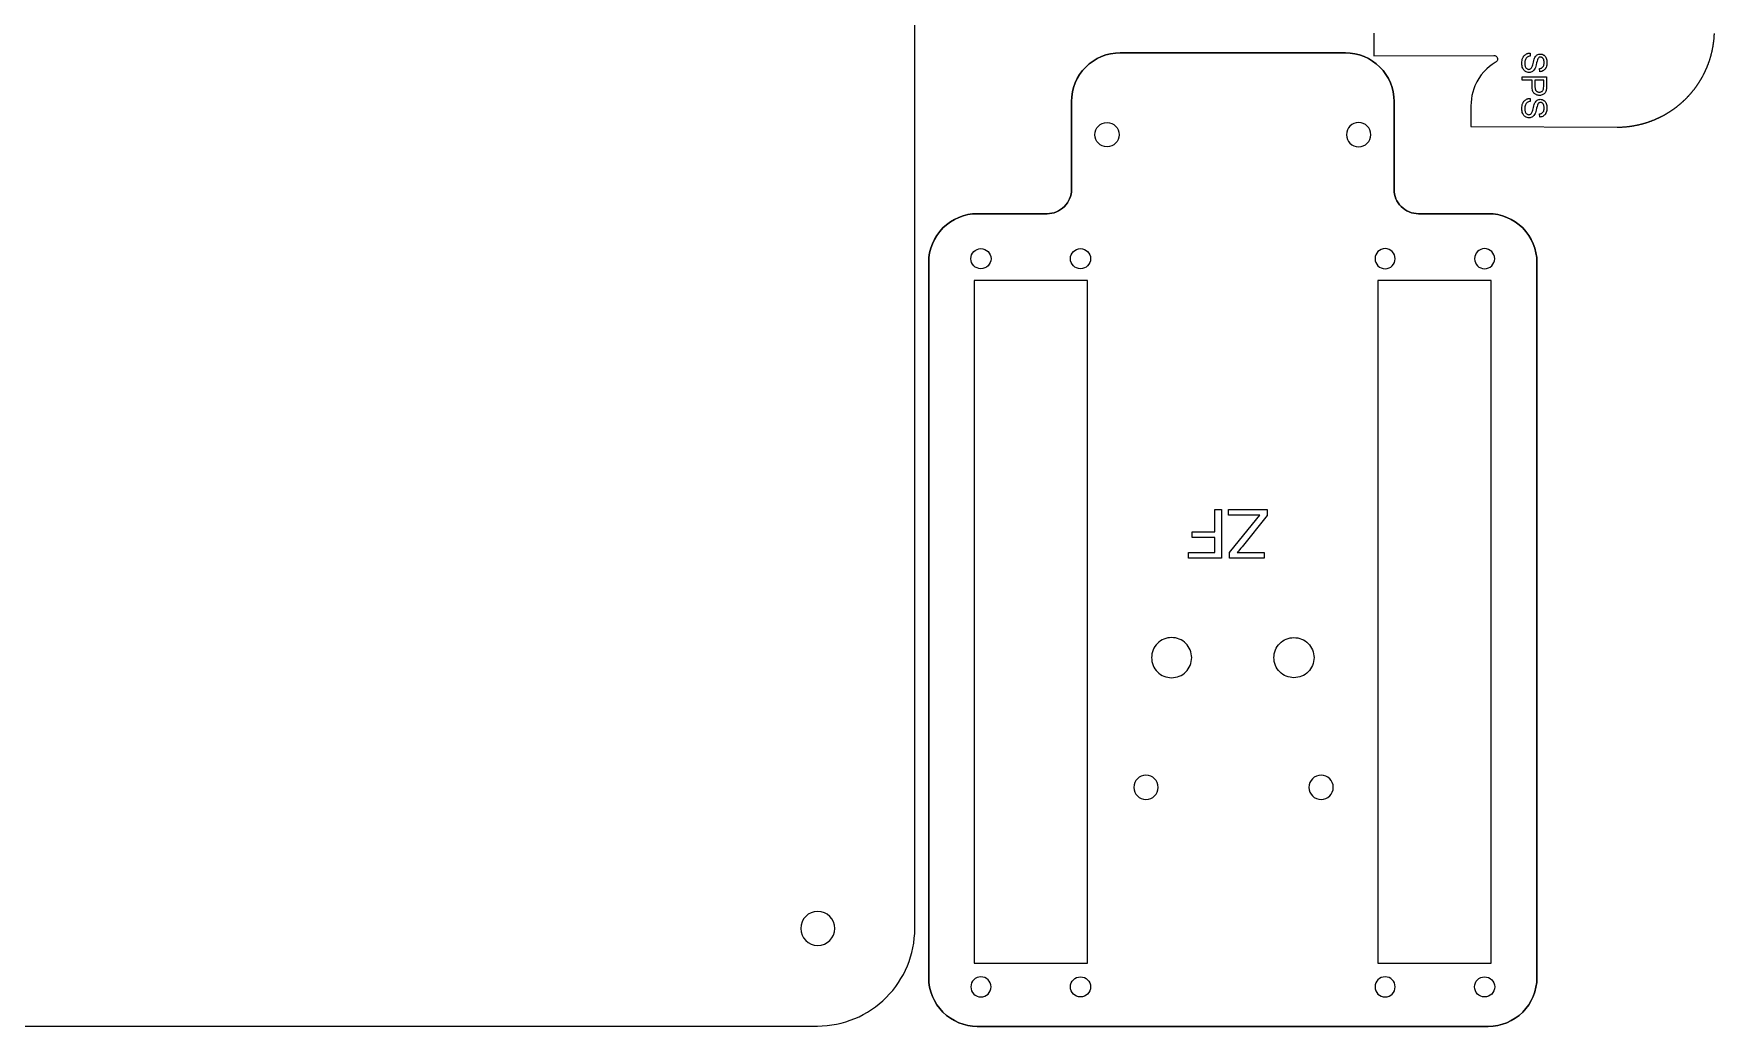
# Model space of a CAD drawing. Extents: x -297 to 298, y -197 to 197.
# Drawn here: x -47.7 to 297.7, y -196.8 to 7.2 of the extents above; entities that cross this region are included whole.
import ezdxf

# ---------------------------------------------------------------- set-up
doc = ezdxf.new("R2010")
doc.units = 0
doc.layers.add('5MM_MATERIAL', color=18, linetype='CONTINUOUS')

msp = doc.modelspace()

# ---------------------------------------------------------------- linework, layer by layer
at = {"layer": '5MM_MATERIAL'}
for points in [[(133.35, 59.3, 0.414214), (113.35, 79.3), (-276.7, 79.3, 0.414214), (-296.7, 59.3), (-296.7, -176.7, 0.414214), (-276.7, -196.7), (113.35, -196.7, 0.414214), (133.35, -176.7)], [(136.2, -39.83), (136.2, -186.78, 0.414214), (146.2, -196.78), (251.2, -196.78, 0.414214), (261.2, -186.78), (261.2, -39.83, 0.414214), (251.2, -29.83), (236.85, -29.83, -0.414214), (231.85, -24.83), (231.85, -6.78, 0.414214), (221.85, 3.22), (175.55, 3.22, 0.414214), (165.55, -6.78), (165.55, -24.83, -0.414214), (160.55, -29.83), (146.2, -29.83, 0.414214)], [(261.2, -39.83), (261.2, -186.78, -0.414214), (251.2, -196.78), (146.2, -196.78, -0.414214), (136.2, -186.78), (136.2, -39.83, -0.414214), (146.2, -29.83), (160.55, -29.83, 0.414214), (165.55, -24.83), (165.55, -6.78, -0.414214), (175.55, 3.22), (221.85, 3.22, -0.414214), (231.85, -6.78), (231.85, -24.83, 0.414214), (236.85, -29.83), (251.2, -29.83, -0.414214)], [(136.2, -39.83), (136.2, -186.78, 0.414214), (146.2, -196.78), (251.2, -196.78, 0.414214), (261.2, -186.78), (261.2, -39.83, 0.414214), (251.2, -29.83), (236.85, -29.83, -0.414214), (231.85, -24.83), (231.85, -6.78, 0.414214), (221.85, 3.22), (175.55, 3.22, 0.414214), (165.55, -6.78), (165.55, -24.83, -0.414214), (160.55, -29.83), (146.2, -29.83, 0.414214)], [(261.2, -39.83), (261.2, -186.78, -0.414214), (251.2, -196.78), (146.2, -196.78, -0.414214), (136.2, -186.78), (136.2, -39.83, -0.414214), (146.2, -29.83), (160.55, -29.83, 0.414214), (165.55, -24.83), (165.55, -6.78, -0.414214), (175.55, 3.22), (221.85, 3.22, -0.414214), (231.85, -6.78), (231.85, -24.83, 0.414214), (236.85, -29.83), (251.2, -29.83, -0.414214)], [(136.2, -39.83), (136.2, -186.78, 0.414214), (146.2, -196.78), (251.2, -196.78, 0.414214), (261.2, -186.78), (261.2, -39.83, 0.414214), (251.2, -29.83), (236.85, -29.83, -0.414214), (231.85, -24.83), (231.85, -6.78, 0.414214), (221.85, 3.22), (175.55, 3.22, 0.414214), (165.55, -6.78), (165.55, -24.83, -0.414214), (160.55, -29.83), (146.2, -29.83, 0.414214)], [(172.85, -11.1, -1), (172.85, -16.1, -1)], [(224.55, -11.1, 1), (224.55, -16.1, 1)], [(146.94, -37, -1), (146.94, -41.14, -1)], [(167.4, -37, -1), (167.4, -41.14, -1)], [(230, -37, 1), (230, -41.14, 1)], [(230, -37, 1), (230, -41.14, 1)], [(250.45, -37, 1), (250.45, -41.14, 1)], [(250.45, -37, 1), (250.45, -41.14, 1)], [(186.13, -125.15, 0.414214), (190.25, -121.03), (190.25, -121.03, 0.414214), (186.13, -116.91, 0.414214), (182.01, -121.03, 0.414214)], [(186.13, -125.15, 0.414214), (190.25, -121.03), (190.25, -121.03, 0.414214), (186.13, -116.91, 0.414214), (182.01, -121.03, 0.414214)], [(211.27, -125.15, -0.414214), (207.15, -121.03), (207.15, -121.03, -0.414214), (211.27, -116.91, -0.414214), (215.39, -121.03, -0.414214)], [(180.85, -145.17, 1), (180.85, -150.17, 1)], [(216.85, -145.17, 1), (216.85, -150.17, 1)], [(109.9, -176.66, 1), (116.9, -176.66, 1)], [(146.94, -186.6, 1), (146.94, -190.74, 1)], [(167.4, -186.6, -1), (167.4, -190.74, -1)], [(230, -186.6, 1), (230, -190.74, 1)], [(250.45, -186.6, -1), (250.45, -190.74, -1)]]:
    msp.add_lwpolyline(points, format="xyb", close=True, dxfattribs=at)
msp.add_lwpolyline([(227.68, 7.27), (227.68, 7.08), (227.68, 6.9), (227.68, 6.73), (227.68, 6.56), (227.68, 6.39), (227.68, 6.22), (227.68, 6.06), (227.68, 5.9), (227.68, 5.74), (227.68, 5.59), (227.68, 5.44), (227.68, 5.3), (227.68, 5.16), (227.68, 5.02), (227.68, 4.89), (227.68, 4.76), (227.68, 4.63), (227.68, 4.51), (227.68, 4.39), (227.68, 4.27), (227.68, 4.16), (227.68, 4.05), (227.68, 3.95), (227.68, 3.85), (227.68, 3.75), (227.68, 3.66), (227.68, 3.57), (227.68, 3.48), (227.68, 3.4), (227.68, 3.32), (227.68, 3.24), (227.68, 3.17), (227.68, 3.11), (227.68, 3.04), (227.68, 2.99), (227.68, 2.93), (227.68, 2.88), (227.68, 2.83), (227.68, 2.79), (227.68, 2.75), (227.68, 2.72), (227.68, 2.68), (227.68, 2.66), (227.68, 2.63), (227.68, 2.62), (227.68, 2.6), (227.68, 2.59), (227.68, 2.58), (227.68, 2.58), (252.36, 2.69), (252.53, 2.67), (252.69, 2.61), (252.84, 2.52), (252.96, 2.39), (253.05, 2.24), (253.1, 2.07), (253.11, 1.89), (253.08, 1.72), (253, 1.56), (252.92, 1.45), (252.83, 1.36), (252.72, 1.28), (252.6, 1.21), (252, 0.82), (251.43, 0.4), (250.9, -0.07), (250.3, -0.68), (249.75, -1.33), (249.26, -2.03), (248.83, -2.76), (248.47, -3.53), (248.21, -4.19), (248, -4.86), (247.84, -5.55), (247.72, -6.25), (247.66, -6.96), (247.64, -7.67), (247.64, -11.94), (277.68, -12.04), (277.76, -12.04), (277.85, -12.04), (277.93, -12.04), (278.01, -12.04), (278.09, -12.04), (278.17, -12.04), (278.26, -12.04), (278.34, -12.03), (278.42, -12.03), (278.5, -12.03), (278.58, -12.02), (278.66, -12.02), (278.75, -12.02), (278.83, -12.01), (278.91, -12.01), (278.99, -12), (279.07, -12), (279.15, -11.99), (279.24, -11.98), (279.32, -11.98), (279.4, -11.97), (279.48, -11.96), (279.56, -11.96), (279.64, -11.95), (279.72, -11.94), (279.81, -11.93), (279.89, -11.92), (279.97, -11.91), (280.05, -11.9), (280.13, -11.89), (280.21, -11.88), (280.29, -11.87), (280.37, -11.86), (280.46, -11.85), (280.54, -11.84), (280.62, -11.83), (280.7, -11.81), (280.78, -11.8), (280.86, -11.79), (280.94, -11.78), (281.02, -11.76), (281.1, -11.75), (281.18, -11.73), (281.26, -11.72), (281.34, -11.71), (281.42, -11.69), (281.5, -11.67), (281.58, -11.66), (281.66, -11.64), (281.74, -11.63), (281.82, -11.61), (281.9, -11.59), (281.98, -11.57), (282.06, -11.56), (282.14, -11.54), (282.22, -11.52), (282.3, -11.5), (282.38, -11.48), (282.46, -11.46), (282.54, -11.44), (282.62, -11.42), (282.7, -11.4), (282.78, -11.38), (282.86, -11.36), (282.94, -11.34), (283.02, -11.32), (283.1, -11.3), (283.17, -11.27), (283.25, -11.25), (283.33, -11.23), (283.41, -11.2), (283.49, -11.18), (283.57, -11.16), (283.64, -11.13), (283.72, -11.11), (283.8, -11.08), (283.88, -11.06), (283.96, -11.03), (284.03, -11.01), (284.11, -10.98), (284.19, -10.95), (284.27, -10.93), (284.34, -10.9), (284.42, -10.87), (284.5, -10.85), (284.57, -10.82), (284.65, -10.79), (284.73, -10.76), (284.8, -10.73), (284.88, -10.7), (284.96, -10.67), (285.03, -10.64), (285.11, -10.61), (285.18, -10.58), (285.26, -10.55), (285.34, -10.52), (285.41, -10.49), (285.49, -10.46), (285.56, -10.43), (285.64, -10.39), (285.71, -10.36), (285.79, -10.33), (285.86, -10.29), (285.94, -10.26), (286.01, -10.23), (286.09, -10.19), (286.16, -10.16), (286.23, -10.12), (286.31, -10.09), (286.38, -10.05), (286.46, -10.02), (286.53, -9.98), (286.6, -9.94), (286.68, -9.91), (286.75, -9.87), (286.82, -9.83), (286.89, -9.8), (286.97, -9.76), (287.04, -9.72), (287.11, -9.68), (287.18, -9.64), (287.25, -9.6), (287.33, -9.56), (287.4, -9.53), (287.47, -9.49), (287.54, -9.45), (287.61, -9.4), (287.68, -9.36), (287.75, -9.32), (287.82, -9.28), (287.89, -9.24), (287.96, -9.2), (288.03, -9.16), (288.1, -9.11), (288.17, -9.07), (288.24, -9.03), (288.31, -8.98), (288.38, -8.94), (288.45, -8.9), (288.52, -8.85), (288.59, -8.81), (288.66, -8.76), (288.73, -8.72), (288.79, -8.67), (288.86, -8.63), (288.93, -8.58), (289, -8.54), (289.06, -8.49), (289.13, -8.44), (289.2, -8.39), (289.27, -8.35), (289.33, -8.3), (289.4, -8.25), (289.46, -8.2), (289.53, -8.16), (289.6, -8.11), (289.66, -8.06), (289.73, -8.01), (289.79, -7.96), (289.86, -7.91), (289.92, -7.86), (289.99, -7.81), (290.05, -7.76), (290.12, -7.71), (290.18, -7.66), (290.24, -7.61), (290.31, -7.55), (290.37, -7.5), (290.43, -7.45), (290.5, -7.4), (290.56, -7.35), (290.62, -7.29), (290.68, -7.24), (290.75, -7.19), (290.81, -7.13), (290.87, -7.08), (290.93, -7.03), (290.99, -6.97), (291.05, -6.92), (291.11, -6.86), (291.17, -6.81), (291.23, -6.75), (291.29, -6.7), (291.35, -6.64), (291.41, -6.58), (291.47, -6.53), (291.53, -6.47), (291.59, -6.41), (291.65, -6.36), (291.71, -6.3), (291.77, -6.24), (291.82, -6.18), (291.88, -6.13), (291.94, -6.07), (292, -6.01), (292.05, -5.95), (292.11, -5.89), (292.17, -5.83), (292.22, -5.77), (292.28, -5.71), (292.33, -5.65), (292.39, -5.59), (292.45, -5.53), (292.5, -5.47), (292.56, -5.41), (292.61, -5.35), (292.66, -5.29), (292.72, -5.23), (292.77, -5.17), (292.83, -5.11), (292.88, -5.04), (292.93, -4.98), (292.99, -4.92), (293.04, -4.86), (293.09, -4.79), (293.14, -4.73), (293.19, -4.67), (293.25, -4.6), (293.3, -4.54), (293.35, -4.48), (293.4, -4.41), (293.45, -4.35), (293.5, -4.28), (293.55, -4.22), (293.6, -4.15), (293.65, -4.09), (293.7, -4.02), (293.75, -3.96), (293.8, -3.89), (293.84, -3.82), (293.89, -3.76), (293.94, -3.69), (293.99, -3.63), (294.03, -3.56), (294.08, -3.49), (294.13, -3.42), (294.17, -3.36), (294.22, -3.29), (294.27, -3.22), (294.31, -3.15), (294.36, -3.09), (294.4, -3.02), (294.45, -2.95), (294.49, -2.88), (294.54, -2.81), (294.58, -2.74), (294.62, -2.67), (294.67, -2.6), (294.71, -2.53), (294.75, -2.46), (294.79, -2.39), (294.84, -2.32), (294.88, -2.25), (294.92, -2.18), (294.96, -2.11), (295, -2.04), (295.04, -1.97), (295.08, -1.9), (295.12, -1.83), (295.16, -1.76), (295.2, -1.69), (295.24, -1.61), (295.28, -1.54), (295.32, -1.47), (295.36, -1.4), (295.4, -1.33), (295.44, -1.25), (295.47, -1.18), (295.51, -1.11), (295.55, -1.03), (295.58, -0.96), (295.62, -0.89), (295.66, -0.81), (295.69, -0.74), (295.73, -0.67), (295.76, -0.59), (295.8, -0.52), (295.83, -0.45), (295.87, -0.37), (295.9, -0.3), (295.93, -0.22), (295.97, -0.15), (296, -0.07), (296.03, 0), (296.06, 0.08), (296.1, 0.15), (296.13, 0.23), (296.16, 0.3), (296.19, 0.38), (296.22, 0.46), (296.25, 0.53), (296.28, 0.61), (296.31, 0.68), (296.34, 0.76), (296.37, 0.84), (296.4, 0.91), (296.43, 0.99), (296.46, 1.07), (296.48, 1.14), (296.51, 1.22), (296.54, 1.3), (296.57, 1.37), (296.59, 1.45), (296.62, 1.53), (296.65, 1.61), (296.67, 1.68), (296.7, 1.76), (296.72, 1.84), (296.75, 1.92), (296.77, 2), (296.8, 2.07), (296.82, 2.15), (296.84, 2.23), (296.87, 2.31), (296.89, 2.39), (296.91, 2.47), (296.93, 2.54), (296.96, 2.62), (296.98, 2.7), (297, 2.78), (297.02, 2.86), (297.04, 2.94), (297.06, 3.02), (297.08, 3.1), (297.1, 3.18), (297.12, 3.26), (297.14, 3.34), (297.16, 3.42), (297.18, 3.5), (297.19, 3.58), (297.21, 3.66), (297.23, 3.74), (297.25, 3.82), (297.26, 3.9), (297.28, 3.98), (297.3, 4.06), (297.31, 4.14), (297.33, 4.22), (297.34, 4.3), (297.36, 4.38), (297.37, 4.46), (297.39, 4.54), (297.4, 4.62), (297.41, 4.7), (297.43, 4.78), (297.44, 4.86), (297.45, 4.94), (297.46, 5.02), (297.48, 5.1), (297.49, 5.19), (297.5, 5.27), (297.51, 5.35), (297.52, 5.43), (297.53, 5.51), (297.54, 5.59), (297.55, 5.67), (297.56, 5.75), (297.57, 5.83), (297.58, 5.92), (297.59, 6), (297.59, 6.08), (297.6, 6.16), (297.61, 6.24), (297.61, 6.32), (297.62, 6.4), (297.63, 6.49), (297.63, 6.57), (297.64, 6.65), (297.64, 6.73), (297.65, 6.81), (297.65, 6.89), (297.66, 6.98), (297.66, 7.06), (297.66, 7.14), (297.67, 7.22)], dxfattribs=at)
for points in [[(259.78, 3.17), (259.84, 2.55), (259.66, 2.52), (259.5, 2.48), (259.35, 2.42), (259.22, 2.34), (259.11, 2.25), (259.01, 2.14), (258.91, 2), (258.83, 1.84), (258.77, 1.66), (258.72, 1.48), (258.7, 1.28), (258.69, 1.07), (258.69, 0.89), (258.71, 0.72), (258.75, 0.56), (258.8, 0.4), (258.86, 0.27), (258.93, 0.15), (259.01, 0.05), (259.11, -0.03), (259.21, -0.09), (259.31, -0.13), (259.42, -0.16), (259.54, -0.17), (259.65, -0.16), (259.76, -0.13), (259.85, -0.09), (259.95, -0.03), (260.03, 0.05), (260.11, 0.15), (260.18, 0.27), (260.24, 0.42), (260.29, 0.55), (260.34, 0.74), (260.49, 1.31), (260.57, 1.63), (260.65, 1.89), (260.72, 2.11), (260.8, 2.27), (260.9, 2.44), (261.01, 2.59), (261.13, 2.71), (261.26, 2.81), (261.41, 2.88), (261.56, 2.94), (261.72, 2.97), (261.89, 2.98), (262.07, 2.97), (262.25, 2.93), (262.43, 2.86), (262.59, 2.77), (262.67, 2.71), (262.75, 2.65), (262.82, 2.58), (262.88, 2.5), (262.94, 2.42), (263, 2.34), (263.09, 2.14), (263.17, 1.93), (263.22, 1.71), (263.25, 1.47), (263.26, 1.22), (263.25, 0.95), (263.22, 0.7), (263.16, 0.46), (263.08, 0.24), (262.98, 0.04), (262.93, -0.05), (262.86, -0.13), (262.79, -0.21), (262.72, -0.28), (262.64, -0.35), (262.56, -0.41), (262.38, -0.51), (262.19, -0.59), (261.98, -0.63), (261.77, -0.66), (261.72, -0.02), (261.84, 0), (261.94, 0.02), (262.04, 0.05), (262.14, 0.09), (262.22, 0.14), (262.3, 0.19), (262.37, 0.26), (262.44, 0.33), (262.49, 0.4), (262.54, 0.49), (262.59, 0.59), (262.62, 0.69), (262.65, 0.8), (262.66, 0.93), (262.68, 1.06), (262.68, 1.2), (262.67, 1.48), (262.65, 1.6), (262.62, 1.72), (262.59, 1.82), (262.56, 1.91), (262.51, 2), (262.46, 2.07), (262.4, 2.14), (262.34, 2.19), (262.28, 2.24), (262.22, 2.28), (262.15, 2.31), (262.08, 2.33), (262.01, 2.34), (261.93, 2.35), (261.8, 2.33), (261.68, 2.3), (261.58, 2.24), (261.49, 2.15), (261.44, 2.09), (261.4, 2.02), (261.31, 1.81), (261.22, 1.52), (261.13, 1.15), (261.04, 0.78), (260.96, 0.47), (260.88, 0.23), (260.81, 0.05), (260.7, -0.16), (260.58, -0.33), (260.45, -0.48), (260.38, -0.54), (260.3, -0.6), (260.14, -0.69), (259.97, -0.75), (259.79, -0.79), (259.59, -0.81), (259.39, -0.79), (259.2, -0.75), (259.02, -0.68), (258.84, -0.58), (258.75, -0.52), (258.67, -0.45), (258.6, -0.38), (258.52, -0.3), (258.46, -0.21), (258.4, -0.12), (258.29, 0.08), (258.2, 0.3), (258.14, 0.53), (258.11, 0.78), (258.09, 1.04), (258.11, 1.37), (258.14, 1.67), (258.17, 1.81), (258.2, 1.94), (258.24, 2.06), (258.29, 2.18), (258.34, 2.29), (258.4, 2.4), (258.47, 2.5), (258.54, 2.59), (258.62, 2.68), (258.7, 2.76), (258.79, 2.83), (258.89, 2.9), (258.99, 2.96), (259.09, 3.01), (259.2, 3.06), (259.31, 3.1), (259.42, 3.13), (259.54, 3.15), (259.66, 3.17)], [(258.18, -1.71), (263.18, -1.71), (263.18, -3.6), (263.17, -4.03), (263.15, -4.21), (263.13, -4.36), (263.09, -4.53), (263.04, -4.69), (262.98, -4.84), (262.9, -4.97), (262.8, -5.09), (262.69, -5.2), (262.56, -5.29), (262.41, -5.37), (262.26, -5.44), (262.09, -5.49), (261.91, -5.52), (261.73, -5.53), (261.58, -5.52), (261.43, -5.5), (261.28, -5.47), (261.14, -5.42), (261.01, -5.37), (260.89, -5.3), (260.77, -5.22), (260.65, -5.12), (260.55, -5.01), (260.46, -4.88), (260.38, -4.72), (260.32, -4.55), (260.27, -4.36), (260.24, -4.14), (260.22, -3.91), (260.21, -3.65), (260.21, -2.37), (258.18, -2.37)], [(260.8, -2.37), (260.8, -3.66), (260.8, -3.82), (260.82, -3.96), (260.83, -4.09), (260.86, -4.21), (260.89, -4.32), (260.94, -4.42), (260.98, -4.5), (261.04, -4.57), (261.1, -4.64), (261.17, -4.69), (261.25, -4.74), (261.33, -4.78), (261.41, -4.81), (261.51, -4.83), (261.61, -4.84), (261.71, -4.84), (261.86, -4.83), (262, -4.8), (262.13, -4.75), (262.25, -4.69), (262.35, -4.6), (262.43, -4.5), (262.5, -4.39), (262.54, -4.27), (262.56, -4.17), (262.58, -4.03), (262.59, -3.65), (262.59, -2.37)], [(259.79, -6.14), (259.84, -6.77), (259.66, -6.8), (259.5, -6.84), (259.35, -6.9), (259.22, -6.97), (259.11, -7.07), (259.01, -7.18), (258.92, -7.32), (258.84, -7.48), (258.77, -7.65), (258.72, -7.84), (258.7, -8.04), (258.69, -8.24), (258.69, -8.43), (258.72, -8.6), (258.75, -8.76), (258.8, -8.91), (258.86, -9.05), (258.93, -9.17), (259.02, -9.26), (259.11, -9.34), (259.21, -9.41), (259.31, -9.45), (259.42, -9.48), (259.54, -9.49), (259.65, -9.48), (259.76, -9.45), (259.86, -9.41), (259.95, -9.35), (260.03, -9.27), (260.11, -9.17), (260.18, -9.05), (260.24, -8.9), (260.29, -8.77), (260.34, -8.58), (260.49, -8.01), (260.57, -7.69), (260.65, -7.42), (260.72, -7.21), (260.8, -7.04), (260.9, -6.88), (261.01, -6.73), (261.13, -6.61), (261.26, -6.51), (261.41, -6.43), (261.56, -6.38), (261.72, -6.35), (261.89, -6.33), (262.07, -6.35), (262.25, -6.39), (262.43, -6.46), (262.59, -6.55), (262.67, -6.61), (262.75, -6.67), (262.82, -6.74), (262.88, -6.81), (262.94, -6.89), (263, -6.98), (263.09, -7.18), (263.17, -7.39), (263.22, -7.61), (263.25, -7.85), (263.26, -8.09), (263.25, -8.36), (263.22, -8.62), (263.16, -8.85), (263.09, -9.07), (262.99, -9.27), (262.93, -9.37), (262.86, -9.45), (262.8, -9.53), (262.72, -9.6), (262.64, -9.67), (262.56, -9.73), (262.38, -9.83), (262.19, -9.9), (261.98, -9.95), (261.77, -9.97), (261.72, -9.34), (261.84, -9.32), (261.95, -9.3), (262.05, -9.27), (262.14, -9.23), (262.22, -9.18), (262.3, -9.13), (262.37, -9.06), (262.44, -8.99), (262.5, -8.91), (262.54, -8.83), (262.59, -8.73), (262.62, -8.63), (262.65, -8.51), (262.67, -8.39), (262.68, -8.26), (262.68, -8.12), (262.67, -7.84), (262.65, -7.72), (262.63, -7.6), (262.59, -7.5), (262.56, -7.4), (262.51, -7.32), (262.46, -7.25), (262.4, -7.18), (262.35, -7.13), (262.28, -7.08), (262.22, -7.04), (262.15, -7.01), (262.08, -6.99), (262.01, -6.98), (261.93, -6.97), (261.8, -6.98), (261.68, -7.02), (261.58, -7.08), (261.49, -7.17), (261.44, -7.22), (261.4, -7.3), (261.31, -7.51), (261.22, -7.8), (261.13, -8.16), (261.04, -8.54), (260.96, -8.84), (260.88, -9.09), (260.81, -9.27), (260.7, -9.47), (260.58, -9.65), (260.45, -9.8), (260.38, -9.86), (260.3, -9.92), (260.14, -10.01), (259.97, -10.07), (259.79, -10.11), (259.59, -10.12), (259.39, -10.11), (259.2, -10.07), (259.02, -10), (258.84, -9.9), (258.75, -9.84), (258.67, -9.77), (258.6, -9.7), (258.53, -9.62), (258.46, -9.53), (258.4, -9.44), (258.29, -9.24), (258.2, -9.02), (258.14, -8.78), (258.11, -8.54), (258.09, -8.28), (258.11, -7.95), (258.14, -7.65), (258.17, -7.51), (258.2, -7.38), (258.24, -7.26), (258.29, -7.14), (258.34, -7.03), (258.4, -6.92), (258.47, -6.82), (258.54, -6.73), (258.62, -6.64), (258.7, -6.56), (258.79, -6.49), (258.89, -6.42), (258.99, -6.36), (259.09, -6.3), (259.2, -6.26), (259.31, -6.22), (259.42, -6.19), (259.54, -6.17), (259.66, -6.15)], [(168.87, -183.77), (168.87, -43.57), (145.58, -43.57), (145.58, -183.77)], [(228.53, -43.57), (228.53, -183.77), (251.82, -183.77), (251.82, -43.57)], [(196.35, -90.6), (196.35, -100.6), (189.6, -100.6), (189.6, -99.42), (195.02, -99.42), (195.02, -96.33), (190.33, -96.33), (190.33, -95.15), (195.02, -95.15), (195.02, -90.6)], [(205.75, -90.6), (205.75, -91.83), (200.63, -98.24), (200.36, -98.57), (200.09, -98.87), (199.84, -99.16), (199.59, -99.42), (205.17, -99.42), (205.17, -100.6), (198.01, -100.6), (198.01, -99.42), (203.62, -92.49), (204.23, -91.78), (197.84, -91.78), (197.84, -90.6)]]:
    msp.add_lwpolyline(points, close=True, dxfattribs=at)

doc.saveas('drawing.dxf')
